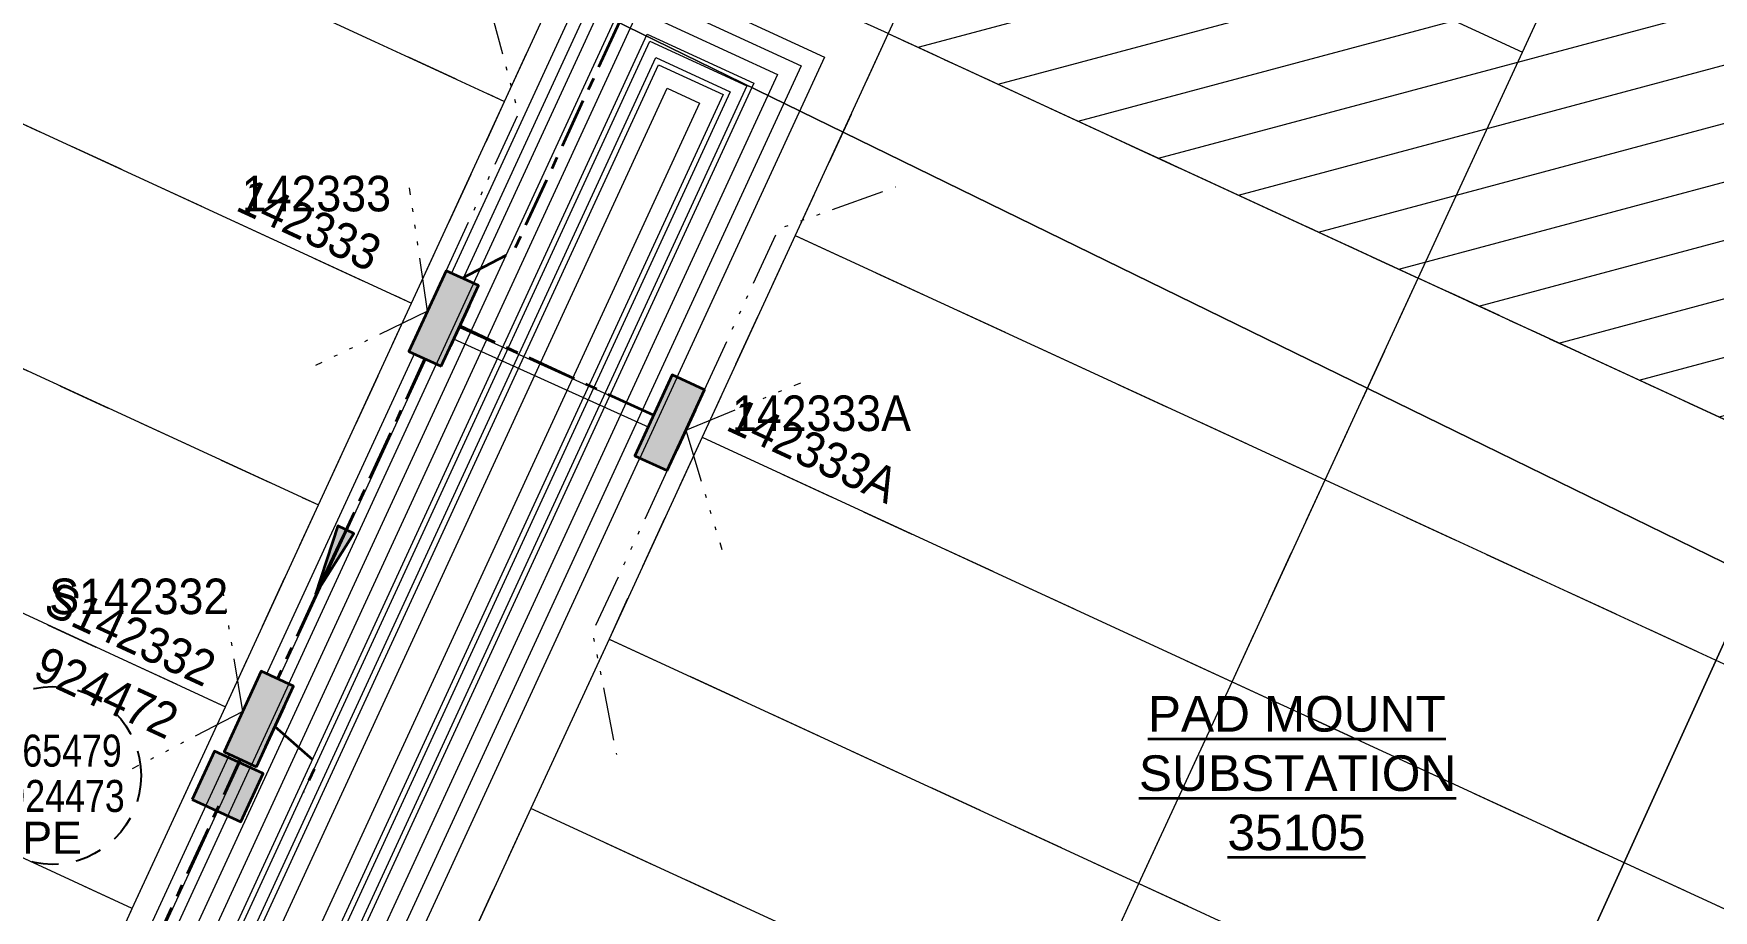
# Model space of a CAD drawing. Header units: metres. Extents: x 0 to 307451, y 0 to 6277344.
# Drawn here: x 305553.9 to 305648.4, y 6275075.2 to 6275124.5 of the extents above; entities that cross this region are included whole.
import ezdxf
from ezdxf import colors
from ezdxf.entities.mleader import LeaderData, LeaderLine
from ezdxf.enums import TextEntityAlignment as Align
from ezdxf.math import Vec2, Vec3

# ---------------------------------------------------------------- set-up
doc = ezdxf.new("R2010")
doc.units = ezdxf.units.M
for name, pattern in [('Cable Exist UG', [7, 4, -1, 1, -1]), ('Dash', [5, 3, -2]), ('PHANTOMX2', [6.6, 3, -0.75, 0.2, -0.75, 0.2, -0.75, 0.2, -0.75])]:
    doc.linetypes.add(name, pattern=pattern)
doc.layers.get('0').update_dxf_attribs({"color": 6})
for name, color, linetype, lineweight in [('_User Miscellaneous1', 30, 'Continuous', 13), ('_User Miscellaneous2', 31, 'Continuous', 13), ('_User_HV_Exist', 1, 'Continuous', 35), ('_User_LV_Exist', 5, 'Continuous', 35), ('_User_SL_Exist', 4, 'Continuous', 35), ('Cadastre Developer_SP_NEW', 92, 'Continuous', 15), ('Cadastre Land Parcels_SP_EXT', 118, 'Continuous', 15)]:
    doc.layers.add(name, color=color, linetype=linetype, lineweight=lineweight)
doc.layers.add('_User Miscellaneous10', color=252, linetype='Continuous', lineweight=13, plot=False, transparency=0.75)
for name, color, linetype in [('Equip_SP_SL_EXT', 7, 'Continuous'), ('Equip_SP_SL_NEW', 2, 'Continuous'), ('Notes_SL_MISC', 4, 'Continuous'), ('SupportsUG_SP_LV_EXT', 7, 'Continuous')]:
    doc.layers.add(name, color=color, linetype=linetype)
doc.styles.add('ieISOCP', font='arial.ttf', dxfattribs={"height": 1.5})
doc.styles.get("Standard").update_dxf_attribs({"font": 'arial.ttf'})
doc.linetypes.add('IE Trench HV', pattern='A,4,-0.4,["/",Standard,S=2,R=0,X=0.25,Y=-1],-1.6', length=6)

# ---------------------------------------------------------------- blocks, each defined once
blk = doc.blocks.new('*U238')
at = {"width": 0.9}
blk.add_attdef('ASSET_NUM', text='', height=2, dxfattribs=at).set_placement((4, 2), align=Align.MIDDLE_LEFT)
for tag, p, flags in [('SUBURB', (-2, 0), 1), ('STREETNAME', (-1.8, 0), 9), ('PARENT', (-1.6, 0), 9), ('NOTES', (-1.4, 0), 9), ('LOCATION', (-1.2, 0), 9), ('LEGEND', (-1, 0), 9), ('USAGE', (-0.8, 0), 9), ('SUPPORT_TYPE', (-0.6, 0), 9), ('STATE', (-0.4, 0), 9), ('OWNED_BY', (-0.2, 0), 9)]:
    blk.add_attdef(tag, p, '', height=0.2, rotation=270, dxfattribs=dict(flags=flags))
blk.add_wipeout([(1, 2.5), (1, -2.5), (-1, -2.5), (-1, 2.5)])
at = {"layer": 'SupportsUG_SP_LV_EXT'}
h = blk.add_hatch(color=256, dxfattribs=at)
h.dxf.hatch_style = 1
h.paths.add_polyline_path([(-1, 2.5), (-1, -1.25), (-1, 1.25), (-1, -2.5), (1, -2.5), (1, 2.5)])
blk.add_lwpolyline([(-1, 2.5), (-1, -1.25), (-1, 1.25), (-1, -2.5), (1, -2.5), (1, 2.5)], close=True)
blk = doc.blocks.new('*U240')
at = {"width": 0.9}
blk.add_attdef('ASSET_NUM', text='', height=2, dxfattribs=at).set_placement((4, 2), align=Align.MIDDLE_LEFT)
for tag, p, flags in [('SUBURB', (-2, 0), 1), ('STREETNAME', (-1.8, 0), 9), ('PARENT', (-1.6, 0), 9), ('NOTES', (-1.4, 0), 9), ('LOCATION', (-1.2, 0), 9), ('LEGEND', (-1, 0), 9), ('USAGE', (-0.8, 0), 9), ('SUPPORT_TYPE', (-0.6, 0), 9), ('STATE', (-0.4, 0), 9), ('OWNED_BY', (-0.2, 0), 9)]:
    blk.add_attdef(tag, p, '', height=0.2, rotation=270, dxfattribs=dict(flags=flags))
blk.add_wipeout([(1, 2.5), (1, -2.5), (-1, -2.5), (-1, 2.5)])
at = {"layer": 'SupportsUG_SP_LV_EXT'}
h = blk.add_hatch(color=256, dxfattribs=at)
h.dxf.hatch_style = 1
h.paths.add_polyline_path([(-1, 2.5), (-1, -1.25), (-1, 1.25), (-1, -2.5), (1, -2.5), (1, 2.5)])
blk.add_lwpolyline([(-1, 2.5), (-1, -1.25), (-1, 1.25), (-1, -2.5), (1, -2.5), (1, 2.5)], close=True)
blk = doc.blocks.new('*U239')
at = {"layer": 'Equip_SP_SL_EXT'}
h = blk.add_hatch(color=256, dxfattribs=at)
h.dxf.hatch_style = 1
h.paths.add_polyline_path([(-1.5, 1.5), (-1.5, -1.5), (1.5, -1.5), (1.5, 1.5)])
blk.add_lwpolyline([(-1.5, 1.5), (-1.5, -1.5), (1.5, -1.5), (1.5, 1.5)], close=True)
at = {"width": 0.9, "flags": 8}
blk.add_attdef('ASSET_NUM', text='', height=2, dxfattribs=at).set_placement((4, 2), align=Align.MIDDLE_LEFT)
at = {"flags": 1}
blk.add_attdef('Z', (-2.351, -1.813), '', height=0.2, rotation=270, dxfattribs=at)
at = {"flags": 9}
for tag, p in [('NOTES', (-2, -1.813)), ('SUBURB', (-1.8, -1.813)), ('STREETNAME', (-1.6, -1.813)), ('LOCATION', (-1.4, -1.813)), ('LEGEND', (-1.2, -1.813)), ('USAGE', (-1, -1.813)), ('STATE', (-0.8, -1.813)), ('OWNED_BY', (-0.6, -1.813)), ('COLUMN_TYPE', (-0.4, -1.813)), ('STREET_CODE', (-0.2, -1.813)), ('STRUCTURE_PLANT_NUMBER', (0.031, -1.813))]:
    blk.add_attdef(tag, text='', height=0.2, rotation=270, dxfattribs=at).set_placement(p, align=Align.MIDDLE_LEFT)
blk = doc.blocks.new('*U199')
at = {"linetype": 'Dash', "ltscale": 0.5}
blk.add_circle((0, 0), 5, dxfattribs=at)
at = {"insert": (0, -2.6), "char_height": 1.8, "attachment_point": 2}
blk.add_mtext('PE', dxfattribs=at)
at = {"width": 0.8}
blk.add_attdef('SNUMBER', text='', height=1.8, dxfattribs=at).set_placement((0, 0.5), align=Align.CENTER)
at = {"flags": 1}
blk.add_attdef('Z', (0, 0), '', height=0.2, dxfattribs=at)
at = {"width": 0.8}
blk.add_attdef('CNUMBER', text='', height=1.8, dxfattribs=at).set_placement((0, -0.25), align=Align.TOP_CENTER)
blk = doc.blocks.new('*U298')
h = blk.add_hatch(color=256)
h.dxf.hatch_style = 1
h.paths.add_polyline_path([(-0.444, -3.975), (0.497, -0.055), (-0.497, 0.056)])
blk.add_line((-0.055, -0.497), (-0.444, -3.975))
at = {"flags": 128}
blk.add_lwpolyline([(-0.444, -3.975), (0.497, -0.055), (-0.497, 0.056)], close=True, dxfattribs=at)
blk.add_circle((0, 0), 0.0001)

msp = doc.modelspace()

# ---------------------------------------------------------------- linework, layer by layer
at = {"layer": '_User Miscellaneous1'}
for p, q in [((305554.1504, 6275060.4736), (305585.4296, 6275128.279)), ((305554.7072, 6275059.9617), (305586.0834, 6275127.9774)), ((305576.401, 6275107.8338), (305576.5491, 6275108.1619)), ((305576.6972, 6275108.4901), (305576.5491, 6275108.1619)), ((305576.6972, 6275108.4901), (305590.0033, 6275102.4839)), ((305576.401, 6275107.8338), (305589.7071, 6275101.8277)), ((305590.0033, 6275102.4839), (305589.8552, 6275102.1558)), ((305589.7071, 6275101.8277), (305589.8552, 6275102.1558))]:
    msp.add_line(p, q, dxfattribs=at)
at = {"layer": '_User Miscellaneous10', "color": 2, "linetype": 'PHANTOMX2', "flags": 128}
for points in [[(305577.1495, 6275111.1444), (305581.2324, 6275119.9956), (305579.4077, 6275126.7536)], [(305576.1024, 6275108.8743), (305575.0975, 6275115.8018)], [(305591.6783, 6275104.4428), (305595.8563, 6275113.5003), (305602.443, 6275115.8701)], [(305576.1024, 6275108.8743), (305569.8103, 6275105.8068)], [(305590.6312, 6275102.1728), (305597.103, 6275104.8402)], [(305590.6311, 6275102.1726), (305592.6537, 6275095.4712)], [(305589.584, 6275099.9026), (305585.3864, 6275090.8027), (305586.7314, 6275083.9331)], [(305565.7092, 6275086.3433), (305564.5905, 6275093.2533)], [(305565.7092, 6275086.3433), (305559.4941, 6275083.1227)]]:
    msp.add_lwpolyline(points, dxfattribs=at)
at = {"layer": 'Cadastre Developer_SP_NEW', "linetype": 'Dash', "transparency": 33554534}
for p, q in [((305552.2794, 6275133.6637), (305580.4421, 6275120.6699)), ((305580.4421, 6275120.6699), (305585.6779, 6275132.0205)), ((305602.0221, 6275124.4796), (305596.7863, 6275113.1289)), ((305602.0221, 6275124.4796), (305631.8294, 6275110.7269)), ((305547.0436, 6275122.3131), (305575.2062, 6275109.3193)), ((305575.2062, 6275109.3193), (305580.4421, 6275120.6699)), ((305596.7863, 6275113.1289), (305591.5505, 6275101.7783)), ((305596.7863, 6275113.1289), (305626.5936, 6275099.3763)), ((305541.8078, 6275110.9625), (305569.9704, 6275097.9687)), ((305626.5936, 6275099.3763), (305631.8294, 6275110.7269)), ((305654.5609, 6275100.239), (305631.8294, 6275110.7269)), ((305569.9704, 6275097.9687), (305575.2062, 6275109.3193)), ((305591.5505, 6275101.7783), (305586.3147, 6275090.4277)), ((305591.5505, 6275101.7783), (305621.3578, 6275088.0257)), ((305536.5719, 6275099.6119), (305564.7346, 6275086.6181)), ((305621.3578, 6275088.0257), (305626.5936, 6275099.3763)), ((305626.5936, 6275099.3763), (305656.4009, 6275085.6237)), ((305564.7346, 6275086.6181), (305569.9704, 6275097.9687)), ((305586.3147, 6275090.4277), (305581.9166, 6275080.8932)), ((305586.3147, 6275090.4277), (305616.122, 6275076.6751)), ((305616.122, 6275076.6751), (305621.3578, 6275088.0257)), ((305621.3578, 6275088.0257), (305651.1651, 6275074.2731)), ((305559.4988, 6275075.2675), (305564.7346, 6275086.6181)), ((305559.4988, 6275075.2675), (305539.4369, 6275084.5237)), ((305581.9166, 6275080.8932), (305572.0075, 6275059.4115)), ((305597.9311, 6275073.5044), (305581.9166, 6275080.8932)), ((305611.7239, 6275067.1406), (305616.122, 6275076.6751)), ((305616.122, 6275076.6751), (305645.9293, 6275062.9225)), ((305553.1142, 6275061.4263), (305559.4988, 6275075.2675))]:
    msp.add_line(p, q, dxfattribs=at)
at = {"layer": 'Cadastre Developer_SP_NEW', "linetype": 'Dash', "ltscale": 0.5, "transparency": 33554521, "flags": 128}
msp.add_lwpolyline([(305380.4373, 6275226.7268), (305380.4376, 6275226.7266), (305409.486, 6275213.3233), (305438.55, 6275199.9128), (305454.894, 6275192.3714), (305483.9499, 6275178.9647), (305513.006, 6275165.5578), (305529.35, 6275158.0164), (305557.5127, 6275145.0218), (305585.6752, 6275132.0272), (305602.0193, 6275124.4858), (305631.8308, 6275110.7304), (305654.5572, 6275100.2441)], dxfattribs=at)
at = {"layer": 'Cadastre Developer_SP_NEW', "ltscale": 0.5, "transparency": 33554687, "flags": 128}
for points in [[(305631.8308, 6275110.7304), (305637.6969, 6275123.4466), (305642.9331, 6275134.797), (305648.1692, 6275146.1475), (305653.8451, 6275158.4514), (305659.0812, 6275169.8019)], [(305607.8854, 6275137.202), (305637.6969, 6275123.4466)]]:
    msp.add_lwpolyline(points, dxfattribs=at)
at = {"layer": 'Cadastre Land Parcels_SP_EXT', "linetype": 'Continuous'}
for points in [[(305650.7, 6275093.908), (305692.359, 6275185.466), (305633.333, 6275213.957), (305421.066, 6275316.415), (305379.528, 6275226.405), (305635.511, 6275101.328), (305650.7, 6275093.908)], [(305650.7, 6275093.908), (305635.511, 6275101.328), (305379.528, 6275226.405), (305313.337, 6275082.977), (305578.448, 6275053.973), (305619.597, 6275025.44), (305636.269, 6275062.148), (305650.7, 6275093.908)], [(305643.9969, 6275013.3113), (305681.3236, 6275100.242), (305650.6996, 6275093.9077), (305636.2693, 6275062.1475), (305619.5971, 6275025.4399), (305637.2155, 6275013.2245), (305642.1576, 6275009.7971), (305642.4045, 6275009.7156), (305646.2648, 6275008.4403), (305643.9969, 6275013.3113)]]:
    msp.add_lwpolyline(points, close=True, dxfattribs=at)

# ---------------------------------------------------------------- block references
at = {"layer": '_User_LV_Exist', "rotation": 341.302948436544}
msp.add_blockref('*U298', (305571.5078, 6275096.5747), dxfattribs=at)

# ---------------------------------------------------------------- texts
at = {"layer": '_User_HV_Exist', "color": 6, "linetype": 'IE Trench HV', "insert": (305613.7723, 6275087.2184), "char_height": 2, "width": 22.189354, "attachment_point": 1, "style": 'ieISOCP'}
msp.add_mtext('\\pi2.8484;{\\L\\C256;PAD MOUNT \\P\\pi2.3457;SUBSTATION \\P\\pi7.3246;35105}', dxfattribs=at)

# ---------------------------------------------------------------- next in the draw order: block references
at = {"layer": '_User Miscellaneous1'}
ref = msp.add_blockref('*U238', (305577.0104, 6275108.4554), dxfattribs=dict(at, rotation=155.2369444197723))
ref.add_attrib('ASSET_NUM', '142333', dxfattribs={"layer": '0', "height": 2, "rotation": 335.232144, "width": 0.9}).set_placement((305565.6595, 6275115.4825), align=Align.MIDDLE_LEFT)
ref = msp.add_blockref('*U238', (305589.7231, 6275102.5916), dxfattribs=dict(at, rotation=155.2369444197723))
ref.add_attrib('ASSET_NUM', '142333A', dxfattribs={"layer": '0', "height": 2, "rotation": 335.232144, "width": 0.9}).set_placement((305593.2306, 6275103.1261), align=Align.MIDDLE_LEFT)
ref = msp.add_blockref('*U240', (305566.6173, 6275085.9244), dxfattribs=dict(at, rotation=155.2369444197723))
ref.add_attrib('ASSET_NUM', 'S142332', dxfattribs={"layer": '0', "height": 2, "rotation": 335.232144, "width": 0.9}).set_placement((305554.8314, 6275092.8275), align=Align.MIDDLE_LEFT)

# ---------------------------------------------------------------- next in the draw order: linework, layer by layer
at = {"layer": '_User_LV_Exist', "linetype": 'Cable Exist UG', "ltscale": 0.7, "flags": 128}
msp.add_lwpolyline([(305593.9341, 6275042.3709), (305592.2857, 6275043.4747), (305588.3896, 6275046.0836), (305585.4052, 6275048.082), (305578.1606, 6275052.9331), (305573.0767, 6275053.4752), (305569.1534, 6275060.3863), (305555.2011, 6275061.1756), (305562.353, 6275076.6801), (305564.3124, 6275080.9277), (305575.9633, 6275106.1853)], dxfattribs=at)
at = {"layer": '_User_SL_Exist', "color": 4, "linetype": 'Cable Exist UG', "ltscale": 0.7, "flags": 128}
for points in [[(305578.0576, 6275110.7256), (305580.9617, 6275112.2465), (305587.8447, 6275127.1647)], [(305567.5253, 6275085.5056), (305569.8779, 6275083.4435), (305569.1258, 6275081.8133)]]:
    msp.add_lwpolyline(points, dxfattribs=at)

# ---------------------------------------------------------------- next in the draw order: block references
at = {"layer": 'Equip_SP_SL_NEW'}
ref = msp.add_blockref('*U239', (305564.8654, 6275082.1267), dxfattribs=dict(at, rotation=65.23214400591215))
ref.add_attrib('ASSET_NUM', '924472', dxfattribs={"layer": '0', "height": 2, "rotation": 335.232144, "width": 0.9}).set_placement((305554.243, 6275089.1762), align=Align.MIDDLE_LEFT)
at = {"layer": 'Notes_SL_MISC', "linetype": 'ByBlock', "lineweight": -2}
msp.add_blockref('*U199', (305554.9917, 6275082.7506), dxfattribs=at).add_auto_attribs({'SNUMBER': 'L265479', 'CNUMBER': 'C924473'})

# ---------------------------------------------------------------- next in the draw order: block references
at = {"layer": '_User_LV_Exist'}
ref = msp.add_blockref('*U238', (305577.0104, 6275108.4554), dxfattribs=dict(at, rotation=155.2369444197723))
ref.add_attrib('ASSET_NUM', '142333', dxfattribs={"layer": '0', "height": 2, "width": 0.9}).set_placement((305565.6595, 6275115.4825), align=Align.MIDDLE_LEFT)
ref = msp.add_blockref('*U238', (305589.7231, 6275102.5916), dxfattribs=dict(at, rotation=155.2369444197723))
ref.add_attrib('ASSET_NUM', '142333A', dxfattribs={"layer": '0', "height": 2, "width": 0.9}).set_placement((305593.2306, 6275103.1261), align=Align.MIDDLE_LEFT)
ref = msp.add_blockref('*U240', (305566.6173, 6275085.9244), dxfattribs=dict(at, rotation=155.2369444197723))
ref.add_attrib('ASSET_NUM', 'S142332', dxfattribs={"layer": '0', "height": 2, "width": 0.9}).set_placement((305554.8314, 6275092.8275), align=Align.MIDDLE_LEFT)

# ---------------------------------------------------------------- next in the draw order: hatches: boundary and pattern name
at = {"layer": 'Cadastre Developer_SP_NEW', "linetype": 'IE Trench HV', "ltscale": 0.7, "transparency": 33554495}
h = msp.add_hatch(dxfattribs=at)
h.set_pattern_fill('ANSI31', color=256, angle=330)
h.paths.add_polyline_path([(305688.5574, 6275185.4191), (305644.0148, 6275205.9717), (305638.7072, 6275204.0154), (305602.024, 6275124.4837), (305653.7507, 6275100.6128), (305691.6836, 6275183.9815)])

# ---------------------------------------------------------------- next in the draw order: linework, layer by layer
at = {"layer": '_User Miscellaneous10', "color": 6, "ltscale": 0.7, "flags": 128}
msp.add_lwpolyline([(305688.5574, 6275185.4191), (305644.0148, 6275205.9717), (305638.7072, 6275204.0154), (305602.024, 6275124.4837), (305653.7507, 6275100.6128), (305691.6836, 6275183.9815), (305688.5574, 6275185.4191)], dxfattribs=at)
at = {"layer": '_User_LV_Exist', "linetype": 'Cable Exist UG', "ltscale": 0.7, "flags": 128}
msp.add_lwpolyline([(305588.815, 6275103.0104), (305577.9185, 6275108.0366)], dxfattribs=at)

# ---------------------------------------------------------------- next in the draw order: leaders
at = {"layer": '_User Miscellaneous2'}
ml = msp.add_multileader_mtext('Standard', dxfattribs=at)
ml.set_content('STAGE 2 \\PTO BE CONSTRUCTED UNDER URS18515', color=256)
ml.set_leader_properties()
ml.build(insert=Vec2(0, 0))
ml.multileader.update_dxf_attribs({"leader_type": 2, "has_text_frame": 1, "text_left_attachment_type": 2, "text_right_attachment_type": 2, "dogleg_length": 0.01, "arrow_head_size": 2.5})
ctx = ml.context
ctx.base_point, ctx.char_height, ctx.arrow_head_size, ctx.landing_gap_size, ctx.plane_origin, ctx.plane_x_axis, ctx.plane_y_axis = Vec3(305859.1224, 6275116.2031), 1.8, 2.5, 1, Vec3(305633.6415, 6275131.253), Vec3(0.9080025, -0.4189647), Vec3(0.4189647, 0.9080025)
ctx.left_attachment, ctx.right_attachment, ctx.text_align_type = 2, 2, 1
notes = []
notes.append((ctx, [(0, (0, 0, 0), (0, 0), (1, 0), 1, [])]))
ctx.mtext.insert, ctx.mtext.text_direction, ctx.mtext.rotation, ctx.mtext.width, ctx.mtext.alignment, ctx.mtext.flow_direction = Vec3(305874.0978, 6275113.6566), Vec3(0.9080025, -0.4189647), 5.8508804, 27.498383, 2, 5
ctx.mtext.has_bg_fill, ctx.mtext.bg_color, ctx.mtext.bg_scale_factor, ctx.mtext.bg_transparency, ctx.mtext.use_window_bg_color = 1, -1027028792, 1.5, 0, 1
for ctx, leaders in notes:
    for number, flags, end, landing, length, lines in leaders:
        leader = LeaderData()
        leader.index, (leader.has_last_leader_line, leader.has_dogleg_vector, leader.attachment_direction) = number, flags
        leader.last_leader_point, leader.dogleg_vector, leader.dogleg_length = Vec3(end), Vec3(landing), length
        for number, points, colour, breaks in lines:
            line = LeaderLine()
            line.index, line.vertices, line.color, line.breaks = number, Vec3.list(points), colors.encode_raw_color(colour), breaks
            leader.lines.append(line)
        ctx.leaders.append(leader)

# ---------------------------------------------------------------- next in the draw order: leaders
ml = msp.add_multileader_mtext('Standard', dxfattribs=at)
ml.set_content('STAGE 2 \\PTO BE CONSTRUCTED UNDER URS18515', color=256)
ml.set_leader_properties()
ml.build(insert=Vec2(0, 0))
ml.multileader.update_dxf_attribs({"leader_type": 2, "has_text_frame": 1, "text_left_attachment_type": 2, "text_right_attachment_type": 2, "dogleg_length": 0.01, "arrow_head_size": 2.5})
ctx = ml.context
ctx.base_point, ctx.char_height, ctx.arrow_head_size, ctx.landing_gap_size, ctx.plane_origin, ctx.plane_x_axis, ctx.plane_y_axis = Vec3(305864.3652, 6275127.8027), 1.8, 2.5, 1, Vec3(305577.9623, 6275197.8178), Vec3(0.9080025, -0.4189647), Vec3(0.4189647, 0.9080025)
ctx.left_attachment, ctx.right_attachment, ctx.text_align_type = 2, 2, 1
notes = []
notes.append((ctx, [(0, (0, 0, 0), (0, 0), (1, 0), 1, [])]))
ctx.mtext.insert, ctx.mtext.text_direction, ctx.mtext.rotation, ctx.mtext.width, ctx.mtext.alignment, ctx.mtext.flow_direction = Vec3(305879.3405, 6275125.2563), Vec3(0.9080025, -0.4189647), 5.8508804, 27.498383, 2, 5
ctx.mtext.has_bg_fill, ctx.mtext.bg_color, ctx.mtext.bg_scale_factor, ctx.mtext.bg_transparency, ctx.mtext.use_window_bg_color = 1, -1027028792, 1.5, 0, 1
for ctx, leaders in notes:
    for number, flags, end, landing, length, lines in leaders:
        leader = LeaderData()
        leader.index, (leader.has_last_leader_line, leader.has_dogleg_vector, leader.attachment_direction) = number, flags
        leader.last_leader_point, leader.dogleg_vector, leader.dogleg_length = Vec3(end), Vec3(landing), length
        for number, points, colour, breaks in lines:
            line = LeaderLine()
            line.index, line.vertices, line.color, line.breaks = number, Vec3.list(points), colors.encode_raw_color(colour), breaks
            leader.lines.append(line)
        ctx.leaders.append(leader)

# ---------------------------------------------------------------- next in the draw order: linework, layer by layer
at = {"layer": '_User Miscellaneous10', "flags": 128}
for points in [[(305548.0386, 6275055.4414), (305555.2021, 6275059.5067), (305586.9982, 6275128.4364), (305598.4394, 6275123.1588), (305568.9753, 6275059.2841), (305572.6452, 6275052.8173), (305577.9146, 6275052.2553), (305623.4733, 6275021.7488), (305630.87, 6275023.83), (305665.839, 6275099.6383), (305680.9052, 6275102.2186), (305638.7174, 6275010.7611), (305751.3747, 6274970.8846), (305800.3195, 6274954.7342), (305779.2389, 6274943.1481), (305705.8593, 6274971.9482), (305633.3115, 6274996.2957), (305603.2352, 6275016.4248), (305572.3087, 6275037.123), (305365.6324, 6275059.7346)], [(305548.2524, 6275054.4129), (305555.9754, 6275058.7958), (305587.4874, 6275127.1095), (305597.1125, 6275122.6696), (305567.8523, 6275059.2369), (305572.0288, 6275051.8773), (305577.5633, 6275051.2871), (305623.3001, 6275020.6612), (305631.5848, 6275022.9923), (305666.5266, 6275098.7415), (305679.2013, 6275100.9122), (305637.3501, 6275010.1843), (305751.0512, 6274969.9383), (305797.825, 6274954.5042), (305779.1679, 6274944.2502), (305706.2013, 6274972.8882), (305633.7565, 6274997.2012), (305603.7914, 6275017.2559), (305572.6611, 6275038.0904), (305365.4819, 6275060.757)], [(305548.4662, 6275053.3845), (305556.7488, 6275058.0848), (305587.9765, 6275125.7826), (305595.7856, 6275122.1804), (305566.7293, 6275059.1897), (305571.4124, 6275050.9374), (305577.2119, 6275050.3189), (305623.127, 6275019.5737), (305632.2997, 6275022.1546), (305667.2142, 6275097.8447), (305677.4975, 6275099.6058), (305635.9828, 6275009.6075), (305750.7276, 6274968.992), (305795.3305, 6274954.2743), (305779.097, 6274945.3523), (305706.5433, 6274973.8283), (305634.2015, 6274998.1067), (305604.3476, 6275018.0869), (305573.0136, 6275039.0578), (305365.3313, 6275061.7795)], [(305548.68, 6275052.356), (305557.5221, 6275057.3739), (305588.4657, 6275124.4557), (305594.4587, 6275121.6912), (305565.6062, 6275059.1425), (305570.796, 6275049.9975), (305576.8605, 6275049.3507), (305622.9538, 6275018.4861), (305633.0145, 6275021.3169), (305667.9018, 6275096.9479), (305675.7936, 6275098.2995), (305634.6154, 6275009.0307), (305750.4041, 6274968.0457), (305792.836, 6274954.0444), (305779.0261, 6274946.4544), (305706.8852, 6274974.7683), (305634.6465, 6274999.0121), (305604.9038, 6275018.918), (305573.366, 6275040.0252), (305365.1807, 6275062.8019)], [(305548.8938, 6275051.3275), (305558.2954, 6275056.6629), (305588.9549, 6275123.1287), (305593.1318, 6275121.202), (305564.4832, 6275059.0953), (305570.1796, 6275049.0575), (305576.5091, 6275048.3825), (305622.7807, 6275017.3986), (305633.7294, 6275020.4793), (305668.5894, 6275096.0511), (305674.0897, 6275096.9931), (305633.2481, 6275008.4538), (305750.0805, 6274967.0995), (305790.3415, 6274953.8145), (305778.9552, 6274947.5565), (305707.2272, 6274975.7083), (305635.0915, 6274999.9176), (305605.46, 6275019.749), (305573.7185, 6275040.9926), (305365.0302, 6275063.8243)], [(305548.7441, 6275052.0475), (305557.7541, 6275057.1606), (305588.6125, 6275124.0576), (305594.0606, 6275121.5445), (305565.2693, 6275059.1283), (305570.6111, 6275049.7155), (305576.7551, 6275049.0603), (305622.9019, 6275018.1599), (305633.229, 6275021.0656), (305668.1081, 6275096.6788), (305675.2824, 6275097.9076), (305634.2052, 6275008.8576), (305750.307, 6274967.7619), (305792.0876, 6274953.9754), (305779.0048, 6274946.785), (305706.9878, 6274975.0503), (305634.78, 6274999.2838), (305605.0707, 6275019.1673), (305573.4718, 6275040.3154), (305365.1356, 6275063.1086)], [(305548.9579, 6275051.019), (305558.5274, 6275056.4496), (305589.1017, 6275122.7307), (305592.7337, 6275121.0553), (305564.1463, 6275059.0811), (305569.9947, 6275048.7755), (305576.4037, 6275048.0921), (305622.7288, 6275017.0723), (305633.9439, 6275020.2279), (305668.7956, 6275095.782), (305673.5786, 6275096.6012), (305632.8379, 6275008.2808), (305749.9835, 6274966.8156), (305789.5931, 6274953.7455), (305778.9339, 6274947.8871), (305707.3298, 6274975.9904), (305635.225, 6275000.1892), (305605.6269, 6275019.9983), (305573.8242, 6275041.2828), (305364.985, 6275064.1311)], [(305548.9579, 6275051.019), (305558.5274, 6275056.4496), (305589.1017, 6275122.7307), (305592.7337, 6275121.0553), (305564.1463, 6275059.0811), (305569.9947, 6275048.7755), (305576.4037, 6275048.0921), (305622.7288, 6275017.0723), (305633.9439, 6275020.2279), (305668.7956, 6275095.782), (305673.5786, 6275096.6012), (305632.8379, 6275008.2808), (305749.9835, 6274966.8156), (305789.5931, 6274953.7455), (305778.9339, 6274947.8871), (305707.3298, 6274975.9904), (305635.225, 6275000.1892), (305605.6269, 6275019.9983), (305573.8242, 6275041.2828), (305364.985, 6275064.1311)], [(305549.1717, 6275049.9905), (305559.3007, 6275055.7387), (305589.5908, 6275121.4038), (305591.4068, 6275120.5661), (305563.0233, 6275059.034), (305569.3783, 6275047.8356), (305576.0523, 6275047.1239), (305622.5556, 6275015.9848), (305634.6587, 6275019.3903), (305669.4832, 6275094.8852), (305671.8747, 6275095.2948), (305631.4706, 6275007.704), (305749.6599, 6274965.8693), (305787.0986, 6274953.5156), (305778.863, 6274948.9892), (305707.6718, 6274976.9304), (305635.67, 6275001.0947), (305606.1831, 6275020.8294), (305574.1767, 6275042.2502), (305364.8344, 6275065.1535)]]:
    msp.add_lwpolyline(points, dxfattribs=at)
at = {"layer": 'Cadastre Developer_SP_NEW'}
for p, q in [((305552.2794, 6275133.6637), (305580.4421, 6275120.6699)), ((305580.4421, 6275120.6699), (305585.6779, 6275132.0205)), ((305602.0221, 6275124.4796), (305596.7863, 6275113.1289)), ((305602.0221, 6275124.4796), (305631.8294, 6275110.7269)), ((305547.0436, 6275122.3131), (305575.2062, 6275109.3193)), ((305575.2062, 6275109.3193), (305580.4421, 6275120.6699)), ((305596.7863, 6275113.1289), (305591.5505, 6275101.7783)), ((305596.7863, 6275113.1289), (305626.5936, 6275099.3763)), ((305541.8078, 6275110.9625), (305569.9704, 6275097.9687)), ((305626.5936, 6275099.3763), (305631.8294, 6275110.7269)), ((305654.5609, 6275100.239), (305631.8294, 6275110.7269)), ((305569.9704, 6275097.9687), (305575.2062, 6275109.3193)), ((305591.5505, 6275101.7783), (305586.3147, 6275090.4277)), ((305591.5505, 6275101.7783), (305621.3578, 6275088.0257)), ((305536.5719, 6275099.6119), (305564.7346, 6275086.6181)), ((305621.3578, 6275088.0257), (305626.5936, 6275099.3763)), ((305626.5936, 6275099.3763), (305656.4009, 6275085.6237)), ((305564.7346, 6275086.6181), (305569.9704, 6275097.9687)), ((305586.3147, 6275090.4277), (305581.9166, 6275080.8932)), ((305586.3147, 6275090.4277), (305616.122, 6275076.6751)), ((305616.122, 6275076.6751), (305621.3578, 6275088.0257)), ((305621.3578, 6275088.0257), (305651.1651, 6275074.2731)), ((305559.4988, 6275075.2675), (305564.7346, 6275086.6181)), ((305559.4988, 6275075.2675), (305539.4369, 6275084.5237)), ((305581.9166, 6275080.8932), (305572.0075, 6275059.4115)), ((305597.9311, 6275073.5044), (305581.9166, 6275080.8932)), ((305611.7239, 6275067.1406), (305616.122, 6275076.6751)), ((305616.122, 6275076.6751), (305645.9293, 6275062.9225)), ((305553.1142, 6275061.4263), (305559.4988, 6275075.2675))]:
    msp.add_line(p, q, dxfattribs=at)

# ---------------------------------------------------------------- next in the draw order: block references
at = {"layer": '_User_SL_Exist', "rotation": 65.23214400591215}
msp.add_blockref('*U239', (305564.8654, 6275082.1267), dxfattribs=at)

doc.saveas('drawing.dxf')
